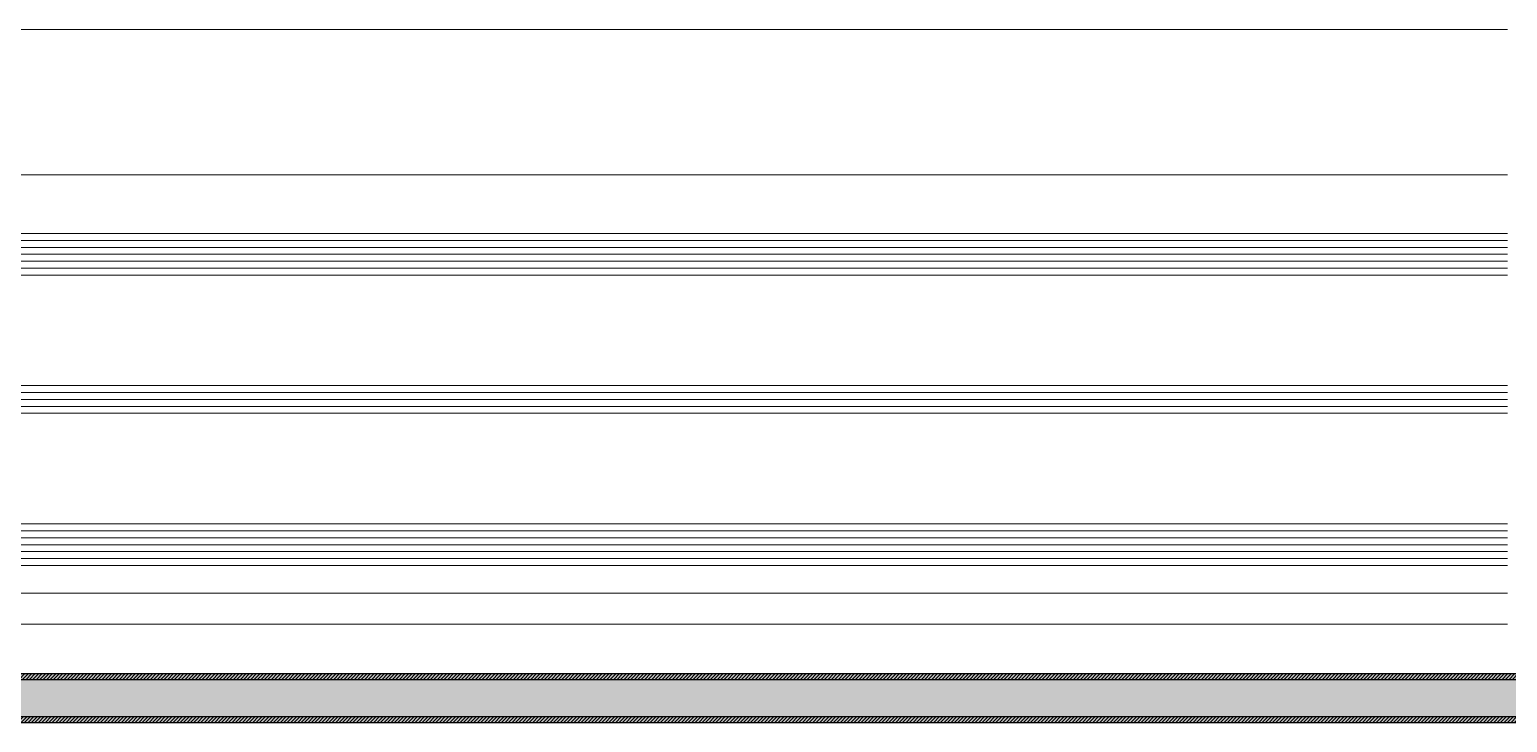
# Model space of a CAD drawing. Header units: millimetres. Extents: x 0 to 7790, y 0 to 17467.
# Drawn here: x 1482 to 1695.7, y 3014.5 to 3114.7 of the extents above; entities that cross this region are included whole.
import ezdxf

# ---------------------------------------------------------------- set-up
doc = ezdxf.new("R2010")
doc.units = ezdxf.units.MM
doc.layers.get('0').update_dxf_attribs({"lineweight": 15})
for name, color, linetype, lineweight in [('_MB_inne_0.15', 251, 'Continuous', 15), ('_MB_kreskowanie_pancerz_0.09', 137, 'Continuous', 9), ('_MB_kreskowanie_profile_0.09', 7, 'Continuous', 9), ('_MB_kreskowanie_szklo_0.09', 157, 'Continuous', 9), ('_MB_profile_0.25', 7, 'Continuous', 25), ('_MB_solid', 7, 'Continuous', 9), ('_MB_szklo_0.15', 142, 'Continuous', 15), ('_MB_widokowa_0.15', 153, 'Continuous', 15)]:
    doc.layers.add(name, color=color, linetype=linetype, lineweight=lineweight)

# ---------------------------------------------------------------- blocks, each defined once
blk = doc.blocks.new('*U304')
at = {"layer": '_MB_kreskowanie_szklo_0.09'}
h = blk.add_hatch(dxfattribs=at)
h.set_pattern_fill('DOTS', color=256, scale=0.25, style=0)
h.set_pattern_definition([(0, (-10.23347, -12.55894), (0.1984375, 0.396875), [0, -0.396875])])
h.paths.add_polyline_path([(0, 0), (6, 0), (6, 16), (0, 16)])
at = {"layer": '_MB_inne_0.15'}
for p, q in [((6, 16), (14, 0)), ((14, 16), (6, 0))]:
    blk.add_line(p, q, dxfattribs=at)
for points in [[(0, 0), (6, 0), (6, 16), (0, 16)], [(6, 0), (14, 0), (14, 16), (6, 16)]]:
    blk.add_lwpolyline(points, close=True, dxfattribs=at)
blk = doc.blocks.new('*U219')
at = {"layer": '_MB_kreskowanie_szklo_0.09'}
for points in [[(307.75, -1), (0, -1)], [(307.75, -2), (0, -2)], [(307.75, -3), (0, -3)], [(307.75, -4), (0, -4)], [(307.75, -5), (0, -5)], [(307.75, -23), (0, -23)], [(307.75, -24), (0, -24)], [(307.75, -25), (0, -25)], [(307.75, -43), (0, -43)], [(307.75, -44), (0, -44)], [(307.75, -45), (0, -45)], [(307.75, -46), (0, -46)], [(307.75, -47), (0, -47)]]:
    blk.add_lwpolyline(points, dxfattribs=at)
at = {"layer": '_MB_szklo_0.15'}
for points in [[(307.75, 0), (0, 0), (0, -6), (307.75, -6)], [(307.75, -22), (0, -22), (0, -26), (307.75, -26)], [(307.75, -42), (0, -42), (0, -48), (307.75, -48)]]:
    blk.add_lwpolyline(points, dxfattribs=at)
at = {"color": 1}
for p in [(0, -22), (0, -42)]:
    blk.add_blockref('*U304', p, dxfattribs=at)
blk = doc.blocks.new('*U220')
at = {"layer": '_MB_widokowa_0.15'}
for points in [[(0, 86), (-292.25, 86)], [(0, 65), (-292.25, 65)], [(-0.5, 4.5), (-292.25, 4.5)], [(0, 0), (-292.25, 0)]]:
    blk.add_lwpolyline(points, dxfattribs=at)
blk = doc.blocks.new('*U289')
at = {"layer": '_MB_kreskowanie_pancerz_0.09', "transparency": 33554585}
h = blk.add_hatch(color=256, dxfattribs=at)
h.dxf.hatch_style = 1
h.paths.add_polyline_path([(6.3, 2.7), (6.3, -2.7), (436.9, -2.7), (436.9, 2.7)])
at = {"layer": '_MB_kreskowanie_profile_0.09'}
h = blk.add_hatch(dxfattribs=at)
h.set_pattern_fill('JIS_WOOD', color=256, scale=0.5)
h.set_pattern_definition([(45, (-8278.81543, -1091.06414), (-0.25, 0.25), [])])
h.paths.add_polyline_path([(5.5, 3.5), (5.5, -3.5), (437.7, -3.51), (437.7, 3.5)])
h.paths.add_polyline_path([(6.3, -2.7), (6.3, 2.7), (436.9, 2.7), (436.9, -2.7)], flags=16)
at = {"layer": '_MB_solid'}
h = blk.add_hatch(color=256, dxfattribs=at)
h.dxf.hatch_style = 1
h.paths.add_polyline_path([(5.5, 3.5), (5.5, -3.5), (437.7, -3.51), (437.7, 3.5)])
h.paths.add_polyline_path([(6.3, 2.7), (436.9, 2.7), (436.9, -2.7), (6.3, -2.7)], flags=16)
at = {"layer": '_MB_profile_0.25'}
for points in [[(5.5, 3.5), (5.5, -3.5), (437.7, -3.51), (437.7, 3.5), (5.5, 3.5)], [(436.9, 2.7), (436.9, -2.7), (6.3, -2.7), (6.3, 2.7), (436.9, 2.7)]]:
    blk.add_lwpolyline(points, dxfattribs=at)

msp = doc.modelspace()

# ---------------------------------------------------------------- block references
at = {"extrusion": (0, 0, -1), "zscale": -1}
msp.add_blockref('*U220', (-1403.5, 3028.728), dxfattribs=at)
at = {"xscale": -1, "rotation": 180}
msp.add_blockref('*U219', (1388, 3037.228), dxfattribs=at)
msp.add_blockref('*U289', (1336.3, 3018.028))

doc.saveas('drawing.dxf')
